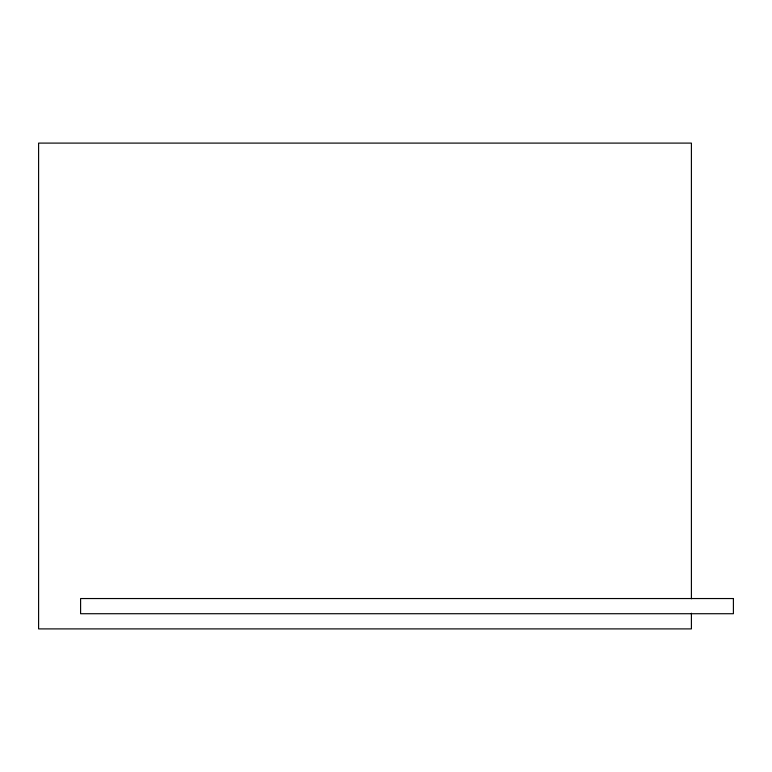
<?xml version="1.0" encoding="UTF-8"?>
<svg xmlns="http://www.w3.org/2000/svg" width="772" height="772" viewBox="0 0 772 772"><rect width="100%" height="100%" fill="white"/><g stroke="black" fill="none" stroke-linecap="round" stroke-linejoin="round"><path stroke-width="1.16" d="M691.403 598.763L691.403 143.1L38.6 143.1L38.6 628.9L691.403 628.9L691.403 613.229M733.4 598.541L80.597 598.541L80.597 613.721L733.4 613.721L733.4 598.541"/></g></svg>
